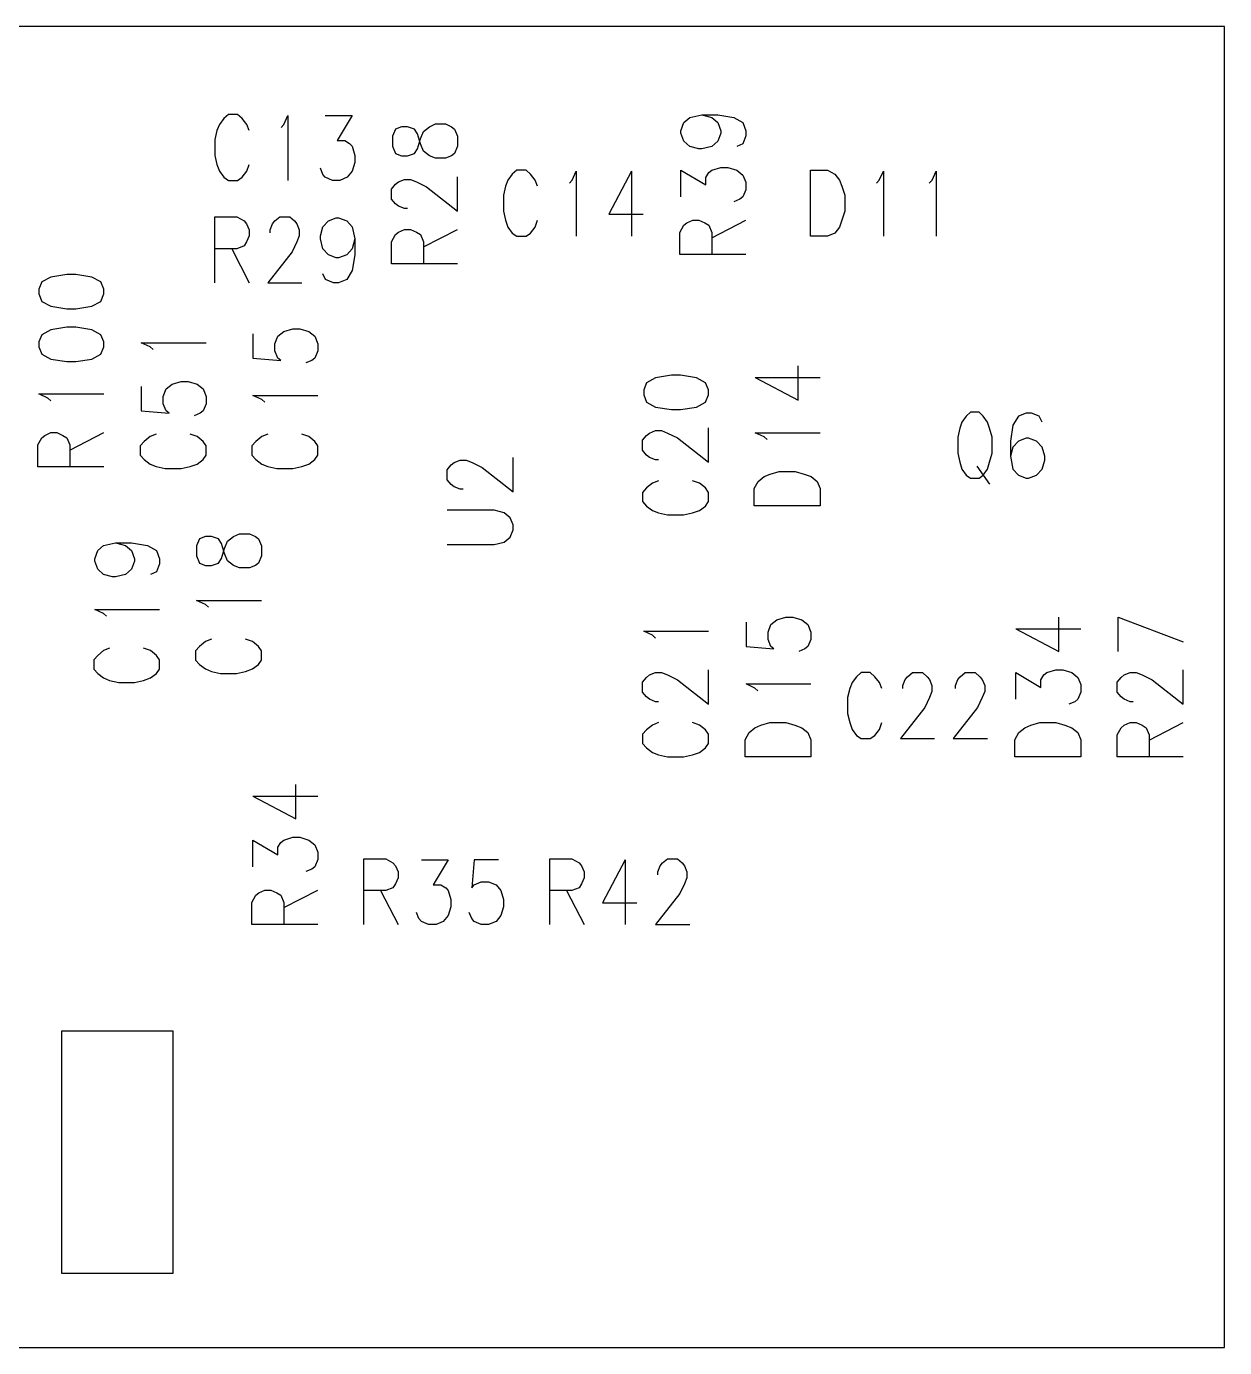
# Model space of a CAD drawing. Extents: x 295 to 953, y 10 to 290.
# Drawn here: x 645.71 to 672.7, y 121.04 to 150.8 of the extents above; entities that cross this region are included whole.
import ezdxf

# ---------------------------------------------------------------- set-up
doc = ezdxf.new("R2010")
doc.units = 0
doc.header["$LTSCALE"] = 5
doc.header["$MEASUREMENT"] = 0
doc.layers.add('TOP_SILK_GBR', color=13, linetype='CONTINUOUS')

msp = doc.modelspace()

# ---------------------------------------------------------------- linework, layer by layer
at = {"layer": 'TOP_SILK_GBR', "color": 0}
for p, q in [((672.698, 150.799), (590.764, 150.799)), ((672.698, 121.043), (672.698, 150.799)), ((650.262, 148.817), (650.161, 148.726)), ((650.47, 148.817), (650.262, 148.817)), ((650.57, 148.726), (650.47, 148.817)), ((651.511, 148.593), (651.603, 148.794)), ((651.603, 148.794), (651.603, 147.332)), ((652.445, 148.794), (653.047, 148.794)), ((653.047, 148.794), (652.714, 148.231)), ((660.655, 148.749), (660.926, 148.81)), ((660.926, 148.81), (661.15, 148.749)), ((660.926, 148.81), (661.285, 148.81)), ((661.285, 148.81), (661.645, 148.749)), ((650.06, 148.593), (650.006, 148.457)), ((650.161, 148.726), (650.06, 148.593)), ((650.678, 148.593), (650.57, 148.726)), ((650.732, 148.457), (650.678, 148.593)), ((651.45, 148.525), (651.511, 148.593)), ((654.025, 148.485), (653.958, 148.324)), ((654.159, 148.54), (654.025, 148.485)), ((654.294, 148.54), (654.159, 148.54)), ((654.453, 148.485), (654.294, 148.54)), ((654.52, 148.376), (654.453, 148.485)), ((654.654, 148.431), (654.789, 148.54)), ((654.789, 148.54), (654.925, 148.601)), ((654.925, 148.601), (655.149, 148.601)), ((655.149, 148.601), (655.284, 148.54)), ((655.284, 148.54), (655.352, 148.485)), ((655.352, 148.485), (655.42, 148.324)), ((660.454, 148.447), (660.521, 148.632)), ((660.521, 148.632), (660.655, 148.749)), ((661.15, 148.749), (661.285, 148.632)), ((661.285, 148.632), (661.353, 148.447)), ((661.645, 148.749), (661.848, 148.632)), ((661.848, 148.632), (661.916, 148.447)), ((650.006, 148.457), (649.96, 148.254)), ((649.96, 148.254), (649.96, 147.895)), ((652.714, 148.231), (652.884, 148.231)), ((652.884, 148.231), (652.993, 148.165)), ((653.958, 148.324), (653.958, 148.099)), ((654.586, 148.154), (654.52, 148.376)), ((654.52, 148.045), (654.586, 148.269)), ((654.586, 148.269), (654.654, 148.431)), ((655.42, 148.324), (655.42, 148.099)), ((660.454, 148.393), (660.454, 148.447)), ((660.521, 148.216), (660.454, 148.393)), ((660.655, 148.093), (660.521, 148.216)), ((661.285, 148.216), (661.15, 148.093)), ((661.353, 148.393), (661.285, 148.216)), ((661.353, 148.447), (661.353, 148.393)), ((661.916, 148.332), (661.848, 148.154)), ((661.916, 148.447), (661.916, 148.332)), ((649.96, 147.895), (650.006, 147.692)), ((652.993, 148.165), (653.047, 148.098)), ((653.047, 148.098), (653.108, 147.895)), ((653.108, 147.895), (653.108, 147.736)), ((653.958, 148.099), (654.025, 147.938)), ((654.025, 147.938), (654.159, 147.883)), ((654.294, 147.883), (654.453, 147.938)), ((654.453, 147.938), (654.52, 148.045)), ((654.654, 147.99), (654.586, 148.154)), ((654.789, 147.883), (654.654, 147.99)), ((655.352, 147.938), (655.284, 147.883)), ((655.42, 148.099), (655.352, 147.938)), ((660.858, 148.038), (660.655, 148.093)), ((660.926, 148.038), (660.858, 148.038)), ((661.15, 148.093), (660.926, 148.038)), ((661.848, 148.154), (661.713, 148.093)), ((650.006, 147.692), (650.06, 147.535)), ((650.678, 147.535), (650.732, 147.692)), ((652.39, 147.467), (652.336, 147.603)), ((653.108, 147.736), (653.047, 147.535)), ((654.159, 147.883), (654.294, 147.883)), ((654.925, 147.829), (654.789, 147.883)), ((655.149, 147.829), (654.925, 147.829)), ((655.284, 147.883), (655.149, 147.829)), ((661.15, 147.561), (661.353, 147.622)), ((661.353, 147.622), (661.511, 147.622)), ((661.511, 147.622), (661.713, 147.561)), ((650.06, 147.535), (650.161, 147.4)), ((650.161, 147.4), (650.262, 147.332)), ((650.262, 147.332), (650.47, 147.332)), ((650.47, 147.332), (650.57, 147.4)), ((650.57, 147.4), (650.678, 147.535)), ((652.445, 147.4), (652.39, 147.467)), ((652.606, 147.332), (652.445, 147.4)), ((652.776, 147.332), (652.606, 147.332)), ((652.938, 147.4), (652.776, 147.332)), ((653.047, 147.535), (652.938, 147.4)), ((654.025, 147.243), (654.091, 147.297)), ((654.091, 147.297), (654.227, 147.352)), ((654.227, 147.352), (654.362, 147.352)), ((654.362, 147.352), (654.497, 147.297)), ((654.497, 147.297), (654.722, 147.189)), ((655.42, 146.641), (655.42, 147.413)), ((656.557, 147.335), (656.502, 147.2)), ((656.657, 147.469), (656.557, 147.335)), ((656.758, 147.56), (656.657, 147.469)), ((656.966, 147.56), (656.758, 147.56)), ((657.066, 147.469), (656.966, 147.56)), ((657.174, 147.335), (657.066, 147.469)), ((657.228, 147.2), (657.174, 147.335)), ((657.946, 147.268), (658.007, 147.335)), ((658.007, 147.335), (658.099, 147.537)), ((658.099, 147.537), (658.099, 146.075)), ((659.342, 147.537), (658.832, 146.57)), ((659.342, 147.537), (659.342, 146.075)), ((660.454, 146.959), (660.454, 147.561)), ((660.454, 147.561), (661.016, 147.228)), ((661.016, 147.398), (661.082, 147.507)), ((661.016, 147.228), (661.016, 147.398)), ((661.082, 147.507), (661.15, 147.561)), ((661.713, 147.561), (661.848, 147.452)), ((661.848, 147.452), (661.916, 147.291)), ((663.371, 147.56), (663.757, 147.56)), ((663.371, 146.075), (663.371, 147.56)), ((663.757, 147.56), (663.919, 147.469)), ((663.919, 147.469), (664.028, 147.335)), ((664.028, 147.335), (664.082, 147.2)), ((664.861, 147.268), (664.922, 147.335)), ((664.922, 147.335), (665.014, 147.537)), ((665.014, 147.537), (665.014, 146.075)), ((666.049, 147.268), (666.11, 147.335)), ((666.11, 147.335), (666.202, 147.537)), ((666.202, 147.537), (666.202, 146.075)), ((653.935, 147.136), (654.025, 147.243)), ((653.935, 146.911), (653.935, 147.136)), ((654.722, 147.189), (655.42, 146.641)), ((656.502, 147.2), (656.456, 146.997)), ((656.456, 146.997), (656.456, 146.637)), ((661.916, 147.121), (661.848, 146.959)), ((661.916, 147.291), (661.916, 147.121)), ((664.082, 147.2), (664.143, 146.997)), ((664.143, 146.997), (664.143, 146.637)), ((654.025, 146.802), (653.935, 146.911)), ((654.091, 146.75), (654.025, 146.802)), ((654.227, 146.695), (654.091, 146.75)), ((661.78, 146.905), (661.645, 146.85)), ((661.848, 146.959), (661.78, 146.905)), ((649.96, 145.027), (649.96, 146.512)), ((649.96, 146.512), (650.455, 146.512)), ((650.455, 146.512), (650.617, 146.421)), ((650.617, 146.421), (650.671, 146.355)), ((651.257, 146.355), (651.31, 146.421)), ((651.31, 146.421), (651.418, 146.512)), ((651.418, 146.512), (651.643, 146.512)), ((651.643, 146.512), (651.75, 146.421)), ((651.75, 146.421), (651.805, 146.355)), ((652.39, 146.288), (652.514, 146.421)), ((652.514, 146.421), (652.691, 146.489)), ((652.691, 146.489), (652.745, 146.489)), ((652.745, 146.489), (652.93, 146.421)), ((652.93, 146.421), (653.047, 146.288)), ((654.294, 146.695), (654.227, 146.695)), ((656.456, 146.637), (656.502, 146.434)), ((656.502, 146.434), (656.557, 146.278)), ((657.174, 146.278), (657.228, 146.434)), ((658.832, 146.57), (659.604, 146.57)), ((660.587, 146.373), (660.723, 146.434)), ((660.723, 146.434), (660.858, 146.434)), ((660.858, 146.434), (660.993, 146.373)), ((661.15, 146.04), (661.916, 146.434)), ((664.082, 146.434), (664.028, 146.278)), ((664.143, 146.637), (664.082, 146.434)), ((650.671, 146.355), (650.732, 146.22)), ((650.732, 146.22), (650.732, 146.085)), ((651.202, 146.22), (651.257, 146.355)), ((651.202, 146.152), (651.202, 146.22)), ((651.805, 146.355), (651.859, 146.22)), ((651.859, 146.22), (651.859, 146.085)), ((652.336, 146.085), (652.39, 146.288)), ((653.047, 146.288), (653.108, 146.017)), ((653.935, 145.948), (654.025, 146.109)), ((654.025, 146.109), (654.091, 146.164)), ((654.091, 146.164), (654.227, 146.225)), ((654.227, 146.225), (654.362, 146.225)), ((654.362, 146.225), (654.497, 146.164)), ((654.497, 146.164), (654.586, 146.109)), ((654.586, 146.109), (654.654, 145.948)), ((654.654, 145.831), (655.42, 146.225)), ((656.557, 146.278), (656.657, 146.142)), ((656.657, 146.142), (656.758, 146.075)), ((656.966, 146.075), (657.066, 146.142)), ((657.066, 146.142), (657.174, 146.278)), ((660.431, 146.157), (660.521, 146.319)), ((660.431, 145.662), (660.431, 146.157)), ((660.521, 146.319), (660.587, 146.373)), ((660.993, 146.373), (661.082, 146.319)), ((661.082, 146.319), (661.15, 146.157)), ((661.15, 146.157), (661.15, 145.662)), ((663.919, 146.142), (663.757, 146.075)), ((664.028, 146.278), (663.919, 146.142)), ((650.617, 145.86), (650.455, 145.793)), ((650.671, 145.949), (650.617, 145.86)), ((650.732, 146.085), (650.671, 145.949)), ((651.805, 145.949), (651.696, 145.725)), ((651.859, 146.085), (651.805, 145.949)), ((652.336, 146.017), (652.336, 146.085)), ((652.39, 145.793), (652.336, 146.017)), ((653.108, 146.017), (653.047, 145.793)), ((653.108, 146.017), (653.108, 145.657)), ((653.935, 145.453), (653.935, 145.948)), ((654.654, 145.948), (654.654, 145.453)), ((656.758, 146.075), (656.966, 146.075)), ((663.757, 146.075), (663.371, 146.075)), ((650.455, 145.793), (649.96, 145.793)), ((650.338, 145.793), (650.732, 145.027)), ((651.696, 145.725), (651.148, 145.027)), ((652.514, 145.657), (652.39, 145.793)), ((652.691, 145.59), (652.514, 145.657)), ((652.745, 145.59), (652.691, 145.59)), ((652.93, 145.657), (652.745, 145.59)), ((653.047, 145.793), (652.93, 145.657)), ((653.108, 145.657), (653.047, 145.298)), ((661.916, 145.662), (660.431, 145.662)), ((646.624, 145.213), (646.264, 145.152)), ((646.826, 145.213), (646.624, 145.213)), ((647.186, 145.152), (646.826, 145.213)), ((652.451, 145.095), (652.39, 145.23)), ((653.047, 145.298), (652.93, 145.095)), ((655.42, 145.453), (653.935, 145.453)), ((646.063, 145.043), (645.995, 144.882)), ((646.264, 145.152), (646.063, 145.043)), ((647.389, 145.043), (647.186, 145.152)), ((647.457, 144.882), (647.389, 145.043)), ((651.148, 145.027), (651.92, 145.027)), ((652.63, 145.027), (652.451, 145.095)), ((652.745, 145.027), (652.63, 145.027)), ((652.93, 145.095), (652.745, 145.027)), ((645.995, 144.882), (645.995, 144.773)), ((645.995, 144.773), (646.063, 144.603)), ((647.389, 144.603), (647.457, 144.773)), ((647.457, 144.773), (647.457, 144.882)), ((646.063, 144.603), (646.264, 144.496)), ((646.264, 144.496), (646.624, 144.441)), ((646.624, 144.441), (646.826, 144.441)), ((646.826, 144.441), (647.186, 144.496)), ((647.186, 144.496), (647.389, 144.603)), ((646.624, 144.025), (646.264, 143.964)), ((646.826, 144.025), (646.624, 144.025)), ((647.186, 143.964), (646.826, 144.025)), ((646.063, 143.856), (645.995, 143.694)), ((646.264, 143.964), (646.063, 143.856)), ((647.389, 143.856), (647.186, 143.964)), ((647.457, 143.694), (647.389, 143.856)), ((650.815, 143.875), (650.815, 143.327)), ((651.31, 143.651), (651.377, 143.821)), ((651.377, 143.821), (651.511, 143.93)), ((651.511, 143.93), (651.714, 143.991)), ((651.714, 143.991), (651.872, 143.991)), ((651.872, 143.991), (652.073, 143.93)), ((652.073, 143.93), (652.209, 143.821)), ((652.209, 143.821), (652.276, 143.651)), ((645.995, 143.694), (645.995, 143.585)), ((645.995, 143.585), (646.063, 143.415)), ((647.389, 143.415), (647.457, 143.585)), ((647.457, 143.585), (647.457, 143.694)), ((648.501, 143.582), (648.3, 143.674)), ((648.3, 143.674), (649.762, 143.674)), ((648.569, 143.521), (648.501, 143.582)), ((651.31, 143.489), (651.31, 143.651)), ((651.377, 143.327), (651.31, 143.489)), ((652.276, 143.489), (652.209, 143.327)), ((652.276, 143.651), (652.276, 143.489)), ((646.063, 143.415), (646.264, 143.308)), ((646.264, 143.308), (646.624, 143.253)), ((646.624, 143.253), (646.826, 143.253)), ((646.826, 143.253), (647.186, 143.308)), ((647.186, 143.308), (647.389, 143.415)), ((650.815, 143.327), (651.443, 143.273)), ((651.443, 143.273), (651.377, 143.327)), ((652.141, 143.273), (652.006, 143.219)), ((652.209, 143.327), (652.141, 143.273)), ((663.097, 142.38), (663.097, 143.153)), ((659.885, 142.882), (659.683, 142.773)), ((660.244, 142.943), (659.885, 142.882)), ((660.447, 142.943), (660.244, 142.943)), ((660.807, 142.882), (660.447, 142.943)), ((661.01, 142.773), (660.807, 142.882)), ((662.13, 142.89), (663.592, 142.89)), ((662.13, 142.89), (663.097, 142.38)), ((648.3, 142.687), (648.3, 142.139)), ((648.795, 142.463), (648.863, 142.633)), ((648.863, 142.633), (648.996, 142.742)), ((648.996, 142.742), (649.199, 142.803)), ((649.199, 142.803), (649.358, 142.803)), ((649.358, 142.803), (649.559, 142.742)), ((649.559, 142.742), (649.694, 142.633)), ((649.694, 142.633), (649.762, 142.463)), ((659.683, 142.773), (659.616, 142.611)), ((659.616, 142.611), (659.616, 142.502)), ((661.078, 142.611), (661.01, 142.773)), ((661.078, 142.502), (661.078, 142.611)), ((646.196, 142.428), (645.995, 142.521)), ((645.995, 142.521), (647.457, 142.521)), ((646.264, 142.367), (646.196, 142.428)), ((648.795, 142.301), (648.795, 142.463)), ((648.863, 142.139), (648.795, 142.301)), ((649.762, 142.301), (649.694, 142.139)), ((649.762, 142.463), (649.762, 142.301)), ((651.016, 142.394), (650.815, 142.486)), ((650.815, 142.486), (652.276, 142.486)), ((651.083, 142.333), (651.016, 142.394)), ((659.616, 142.502), (659.683, 142.333)), ((659.683, 142.333), (659.885, 142.225)), ((660.807, 142.225), (661.01, 142.333)), ((661.01, 142.333), (661.078, 142.502)), ((648.3, 142.139), (648.929, 142.085)), ((648.929, 142.085), (648.863, 142.139)), ((649.627, 142.085), (649.491, 142.031)), ((649.694, 142.139), (649.627, 142.085)), ((659.885, 142.225), (660.244, 142.171)), ((660.244, 142.171), (660.447, 142.171)), ((660.447, 142.171), (660.807, 142.225)), ((666.882, 142.021), (666.782, 141.887)), ((666.975, 142.111), (666.882, 142.021)), ((667.168, 142.111), (666.975, 142.111)), ((667.26, 142.021), (667.168, 142.111)), ((667.361, 141.887), (667.26, 142.021)), ((668.055, 142.021), (667.932, 141.819)), ((668.232, 142.088), (668.055, 142.021)), ((668.347, 142.088), (668.232, 142.088)), ((668.526, 142.021), (668.347, 142.088)), ((668.588, 141.887), (668.526, 142.021)), ((646.129, 141.588), (646.264, 141.649)), ((646.264, 141.649), (646.399, 141.649)), ((646.399, 141.649), (646.534, 141.588)), ((646.691, 141.255), (647.457, 141.649)), ((659.683, 141.585), (659.749, 141.64)), ((659.749, 141.64), (659.885, 141.694)), ((659.885, 141.694), (660.02, 141.694)), ((660.02, 141.694), (660.155, 141.64)), ((660.155, 141.64), (660.38, 141.531)), ((661.078, 140.983), (661.078, 141.755)), ((662.332, 141.555), (662.13, 141.648)), ((662.13, 141.648), (663.592, 141.648)), ((666.735, 141.752), (666.689, 141.549)), ((666.782, 141.887), (666.735, 141.752)), ((667.407, 141.752), (667.361, 141.887)), ((667.461, 141.549), (667.407, 141.752)), ((667.932, 141.819), (667.877, 141.46)), ((645.972, 141.372), (646.063, 141.534)), ((645.972, 140.877), (645.972, 141.372)), ((646.063, 141.534), (646.129, 141.588)), ((646.534, 141.588), (646.624, 141.534)), ((646.624, 141.534), (646.691, 141.372)), ((646.691, 141.372), (646.691, 140.877)), ((648.368, 141.453), (648.277, 141.352)), ((648.277, 141.352), (648.277, 141.145)), ((648.501, 141.56), (648.368, 141.453)), ((648.637, 141.615), (648.501, 141.56)), ((649.559, 141.56), (649.402, 141.615)), ((649.694, 141.453), (649.559, 141.56)), ((649.762, 141.352), (649.694, 141.453)), ((649.762, 141.145), (649.762, 141.352)), ((650.882, 141.453), (650.791, 141.352)), ((650.791, 141.352), (650.791, 141.145)), ((651.016, 141.56), (650.882, 141.453)), ((651.151, 141.615), (651.016, 141.56)), ((652.073, 141.56), (651.917, 141.615)), ((652.209, 141.453), (652.073, 141.56)), ((652.276, 141.352), (652.209, 141.453)), ((652.276, 141.145), (652.276, 141.352)), ((659.593, 141.478), (659.683, 141.585)), ((659.593, 141.253), (659.593, 141.478)), ((660.38, 141.531), (661.078, 140.983)), ((662.399, 141.494), (662.332, 141.555)), ((666.689, 141.549), (666.689, 141.189)), ((667.461, 141.189), (667.461, 141.549)), ((667.877, 141.46), (667.877, 141.121)), ((668.055, 141.46), (667.932, 141.324)), ((668.232, 141.526), (668.055, 141.46)), ((668.286, 141.526), (668.232, 141.526)), ((668.465, 141.46), (668.286, 141.526)), ((668.588, 141.324), (668.465, 141.46)), ((648.277, 141.145), (648.368, 141.044)), ((649.694, 141.044), (649.762, 141.145)), ((650.791, 141.145), (650.882, 141.044)), ((652.209, 141.044), (652.276, 141.145)), ((656.677, 140.32), (656.677, 141.092)), ((659.683, 141.145), (659.593, 141.253)), ((659.749, 141.092), (659.683, 141.145)), ((659.885, 141.037), (659.749, 141.092)), ((666.689, 141.189), (666.735, 140.986)), ((667.407, 140.986), (667.461, 141.189)), ((667.932, 141.324), (667.877, 141.121)), ((667.877, 141.121), (667.932, 140.829)), ((668.649, 141.121), (668.588, 141.324)), ((668.649, 141.031), (668.649, 141.121)), ((647.457, 140.877), (645.972, 140.877)), ((648.368, 141.044), (648.501, 140.943)), ((648.501, 140.943), (648.637, 140.889)), ((648.637, 140.889), (648.839, 140.843)), ((648.839, 140.843), (649.199, 140.843)), ((649.199, 140.843), (649.402, 140.889)), ((649.402, 140.889), (649.559, 140.943)), ((649.559, 140.943), (649.694, 141.044)), ((650.882, 141.044), (651.016, 140.943)), ((651.016, 140.943), (651.151, 140.889)), ((651.151, 140.889), (651.354, 140.843)), ((651.354, 140.843), (651.714, 140.843)), ((651.714, 140.843), (651.917, 140.889)), ((651.917, 140.889), (652.073, 140.943)), ((652.073, 140.943), (652.209, 141.044)), ((655.192, 140.815), (655.283, 140.922)), ((655.192, 140.59), (655.192, 140.815)), ((655.283, 140.922), (655.349, 140.976)), ((655.349, 140.976), (655.484, 141.031)), ((655.484, 141.031), (655.619, 141.031)), ((655.619, 141.031), (655.755, 140.976)), ((655.755, 140.976), (655.979, 140.867)), ((655.979, 140.867), (656.677, 140.32)), ((659.952, 141.037), (659.885, 141.037)), ((662.467, 140.716), (662.67, 140.777)), ((662.67, 140.777), (663.029, 140.777)), ((663.029, 140.777), (663.232, 140.716)), ((666.735, 140.986), (666.782, 140.829)), ((666.782, 140.829), (666.882, 140.694)), ((667.121, 140.897), (667.407, 140.491)), ((667.26, 140.694), (667.361, 140.829)), ((667.361, 140.829), (667.407, 140.986)), ((667.932, 140.829), (668.055, 140.694)), ((668.465, 140.694), (668.588, 140.829)), ((668.588, 140.829), (668.649, 141.031)), ((655.283, 140.481), (655.192, 140.59)), ((655.349, 140.428), (655.283, 140.481)), ((659.817, 140.513), (659.683, 140.405)), ((659.952, 140.567), (659.817, 140.513)), ((660.875, 140.513), (660.718, 140.567)), ((661.01, 140.405), (660.875, 140.513)), ((662.107, 140.391), (662.198, 140.552)), ((662.198, 140.552), (662.332, 140.661)), ((662.332, 140.661), (662.467, 140.716)), ((663.232, 140.716), (663.389, 140.661)), ((663.389, 140.661), (663.524, 140.552)), ((663.524, 140.552), (663.592, 140.391)), ((666.882, 140.694), (666.975, 140.626)), ((666.975, 140.626), (667.168, 140.626)), ((667.168, 140.626), (667.26, 140.694)), ((668.055, 140.694), (668.232, 140.626)), ((668.232, 140.626), (668.286, 140.626)), ((668.286, 140.626), (668.465, 140.694)), ((655.484, 140.374), (655.349, 140.428)), ((655.552, 140.374), (655.484, 140.374)), ((659.683, 140.405), (659.593, 140.305)), ((659.593, 140.305), (659.593, 140.097)), ((661.078, 140.305), (661.01, 140.405)), ((661.078, 140.097), (661.078, 140.305)), ((662.107, 140.004), (662.107, 140.391)), ((663.592, 140.391), (663.592, 140.004)), ((656.25, 139.904), (655.192, 139.904)), ((656.474, 139.843), (656.25, 139.904)), ((659.593, 140.097), (659.683, 139.996)), ((659.683, 139.996), (659.817, 139.895)), ((659.817, 139.895), (659.952, 139.841)), ((660.718, 139.841), (660.875, 139.895)), ((660.875, 139.895), (661.01, 139.996)), ((661.01, 139.996), (661.078, 140.097)), ((663.592, 140.004), (662.107, 140.004)), ((656.609, 139.734), (656.474, 139.843)), ((656.677, 139.572), (656.609, 139.734)), ((656.677, 139.463), (656.677, 139.572)), ((659.952, 139.841), (660.155, 139.795)), ((660.155, 139.795), (660.515, 139.795)), ((660.515, 139.795), (660.718, 139.841)), ((649.613, 139.259), (649.546, 139.097)), ((649.747, 139.313), (649.613, 139.259)), ((649.882, 139.313), (649.747, 139.313)), ((650.041, 139.259), (649.882, 139.313)), ((650.108, 139.15), (650.041, 139.259)), ((650.242, 139.204), (650.377, 139.313)), ((650.377, 139.313), (650.513, 139.374)), ((650.513, 139.374), (650.737, 139.374)), ((650.737, 139.374), (650.872, 139.313)), ((650.872, 139.313), (650.94, 139.259)), ((650.94, 139.259), (651.008, 139.097)), ((656.474, 139.186), (656.609, 139.293)), ((656.609, 139.293), (656.677, 139.463)), ((647.252, 138.808), (647.32, 138.993)), ((647.32, 138.993), (647.453, 139.11)), ((647.453, 139.11), (647.724, 139.171)), ((647.724, 139.171), (647.948, 139.11)), ((647.724, 139.171), (648.084, 139.171)), ((647.948, 139.11), (648.084, 138.993)), ((648.084, 139.171), (648.443, 139.11)), ((648.084, 138.993), (648.151, 138.808)), ((648.443, 139.11), (648.646, 138.993)), ((648.646, 138.993), (648.714, 138.808)), ((649.546, 139.097), (649.546, 138.873)), ((650.174, 138.927), (650.108, 139.15)), ((650.108, 138.818), (650.174, 139.042)), ((650.174, 139.042), (650.242, 139.204)), ((651.008, 139.097), (651.008, 138.873)), ((655.192, 139.132), (656.25, 139.132)), ((656.25, 139.132), (656.474, 139.186)), ((647.252, 138.754), (647.252, 138.808)), ((647.32, 138.577), (647.252, 138.754)), ((648.151, 138.754), (648.084, 138.577)), ((648.151, 138.808), (648.151, 138.754)), ((648.714, 138.693), (648.646, 138.514)), ((648.714, 138.808), (648.714, 138.693)), ((649.546, 138.873), (649.613, 138.711)), ((649.613, 138.711), (649.747, 138.656)), ((649.882, 138.656), (650.041, 138.711)), ((650.041, 138.711), (650.108, 138.818)), ((650.242, 138.764), (650.174, 138.927)), ((650.377, 138.656), (650.242, 138.764)), ((650.94, 138.711), (650.872, 138.656)), ((651.008, 138.873), (650.94, 138.711)), ((647.453, 138.453), (647.32, 138.577)), ((647.656, 138.399), (647.453, 138.453)), ((647.724, 138.399), (647.656, 138.399)), ((647.948, 138.453), (647.724, 138.399)), ((648.084, 138.577), (647.948, 138.453)), ((648.646, 138.514), (648.511, 138.453)), ((649.747, 138.656), (649.882, 138.656)), ((650.513, 138.602), (650.377, 138.656)), ((650.737, 138.602), (650.513, 138.602)), ((650.872, 138.656), (650.737, 138.602)), ((649.747, 137.777), (649.546, 137.869)), ((649.546, 137.869), (651.008, 137.869)), ((649.815, 137.716), (649.747, 137.777)), ((647.453, 137.574), (647.252, 137.666)), ((647.252, 137.666), (648.714, 137.666)), ((647.521, 137.513), (647.453, 137.574)), ((662.617, 137.434), (662.82, 137.495)), ((662.82, 137.495), (662.978, 137.495)), ((662.978, 137.495), (663.18, 137.434)), ((668.965, 136.723), (668.965, 137.495)), ((670.303, 136.723), (670.303, 137.495)), ((670.303, 137.495), (671.765, 136.939)), ((659.817, 137.086), (659.616, 137.178)), ((659.616, 137.178), (661.078, 137.178)), ((661.921, 137.379), (661.921, 136.831)), ((662.416, 137.155), (662.483, 137.325)), ((662.483, 137.325), (662.617, 137.434)), ((663.18, 137.434), (663.315, 137.325)), ((663.315, 137.325), (663.383, 137.155)), ((667.998, 137.232), (669.46, 137.232)), ((667.998, 137.232), (668.965, 136.723)), ((649.747, 136.944), (649.613, 136.836)), ((649.882, 136.998), (649.747, 136.944)), ((650.805, 136.944), (650.648, 136.998)), ((650.94, 136.836), (650.805, 136.944)), ((659.885, 137.024), (659.817, 137.086)), ((662.416, 136.993), (662.416, 137.155)), ((662.483, 136.831), (662.416, 136.993)), ((663.383, 136.993), (663.315, 136.831)), ((663.383, 137.155), (663.383, 136.993)), ((647.32, 136.633), (647.229, 136.533)), ((647.453, 136.741), (647.32, 136.633)), ((647.589, 136.795), (647.453, 136.741)), ((648.511, 136.741), (648.354, 136.795)), ((648.646, 136.633), (648.511, 136.741)), ((648.714, 136.533), (648.646, 136.633)), ((649.613, 136.836), (649.523, 136.736)), ((649.523, 136.736), (649.523, 136.528)), ((651.008, 136.736), (650.94, 136.836)), ((651.008, 136.528), (651.008, 136.736)), ((661.921, 136.831), (662.549, 136.777)), ((662.549, 136.777), (662.483, 136.831)), ((663.247, 136.777), (663.112, 136.723)), ((663.315, 136.831), (663.247, 136.777)), ((647.229, 136.533), (647.229, 136.325)), ((647.229, 136.325), (647.32, 136.224)), ((648.646, 136.224), (648.714, 136.325)), ((648.714, 136.325), (648.714, 136.533)), ((649.523, 136.528), (649.613, 136.427)), ((649.613, 136.427), (649.747, 136.327)), ((649.747, 136.327), (649.882, 136.272)), ((650.648, 136.272), (650.805, 136.327)), ((650.805, 136.327), (650.94, 136.427)), ((650.94, 136.427), (651.008, 136.528)), ((661.078, 135.535), (661.078, 136.307)), ((668.694, 136.246), (668.897, 136.307)), ((668.897, 136.307), (669.055, 136.307)), ((669.055, 136.307), (669.257, 136.246)), ((671.765, 135.535), (671.765, 136.307)), ((647.32, 136.224), (647.453, 136.124)), ((647.453, 136.124), (647.589, 136.069)), ((647.589, 136.069), (647.792, 136.023)), ((647.792, 136.023), (648.151, 136.023)), ((648.151, 136.023), (648.354, 136.069)), ((648.354, 136.069), (648.511, 136.124)), ((648.511, 136.124), (648.646, 136.224)), ((649.882, 136.272), (650.085, 136.226)), ((650.085, 136.226), (650.445, 136.226)), ((650.445, 136.226), (650.648, 136.272)), ((659.593, 136.03), (659.683, 136.137)), ((659.593, 135.805), (659.593, 136.03)), ((659.683, 136.137), (659.749, 136.191)), ((659.749, 136.191), (659.885, 136.246)), ((659.885, 136.246), (660.02, 136.246)), ((660.02, 136.246), (660.155, 136.191)), ((660.155, 136.191), (660.38, 136.082)), ((660.38, 136.082), (661.078, 135.535)), ((662.122, 135.898), (661.921, 135.99)), ((661.921, 135.99), (663.383, 135.99)), ((664.31, 136.02), (664.255, 135.884)), ((664.411, 136.153), (664.31, 136.02)), ((664.511, 136.244), (664.411, 136.153)), ((664.719, 136.244), (664.511, 136.244)), ((664.82, 136.153), (664.719, 136.244)), ((664.927, 136.02), (664.82, 136.153)), ((664.981, 135.884), (664.927, 136.02)), ((665.452, 135.952), (665.506, 136.087)), ((665.506, 136.087), (665.559, 136.153)), ((665.559, 136.153), (665.668, 136.244)), ((665.668, 136.244), (665.892, 136.244)), ((665.892, 136.244), (665.999, 136.153)), ((665.999, 136.153), (666.054, 136.087)), ((666.054, 136.087), (666.108, 135.952)), ((666.64, 135.952), (666.694, 136.087)), ((666.694, 136.087), (666.747, 136.153)), ((666.747, 136.153), (666.856, 136.244)), ((666.856, 136.244), (667.08, 136.244)), ((667.08, 136.244), (667.187, 136.153)), ((667.187, 136.153), (667.242, 136.087)), ((667.242, 136.087), (667.296, 135.952)), ((667.998, 135.643), (667.998, 136.246)), ((667.998, 136.246), (668.56, 135.912)), ((668.56, 136.082), (668.626, 136.191)), ((668.56, 135.912), (668.56, 136.082)), ((668.626, 136.191), (668.694, 136.246)), ((669.257, 136.246), (669.392, 136.137)), ((669.392, 136.137), (669.46, 135.975)), ((670.28, 136.03), (670.37, 136.137)), ((670.28, 135.805), (670.28, 136.03)), ((670.37, 136.137), (670.436, 136.191)), ((670.436, 136.191), (670.572, 136.246)), ((670.572, 136.246), (670.707, 136.246)), ((670.707, 136.246), (670.842, 136.191)), ((670.842, 136.191), (671.067, 136.082)), ((671.067, 136.082), (671.765, 135.535)), ((659.683, 135.696), (659.593, 135.805)), ((659.749, 135.643), (659.683, 135.696)), ((662.19, 135.837), (662.122, 135.898)), ((664.255, 135.884), (664.209, 135.681)), ((665.452, 135.884), (665.452, 135.952)), ((666.108, 135.817), (666.054, 135.681)), ((666.108, 135.952), (666.108, 135.817)), ((666.64, 135.884), (666.64, 135.952)), ((667.296, 135.817), (667.242, 135.681)), ((667.296, 135.952), (667.296, 135.817)), ((669.46, 135.805), (669.392, 135.643)), ((669.46, 135.975), (669.46, 135.805)), ((670.37, 135.696), (670.28, 135.805)), ((670.436, 135.643), (670.37, 135.696)), ((659.885, 135.589), (659.749, 135.643)), ((659.952, 135.589), (659.885, 135.589)), ((664.209, 135.681), (664.209, 135.322)), ((665.945, 135.457), (665.397, 134.759)), ((666.054, 135.681), (665.945, 135.457)), ((667.133, 135.457), (666.585, 134.759)), ((667.242, 135.681), (667.133, 135.457)), ((669.324, 135.589), (669.189, 135.535)), ((669.392, 135.643), (669.324, 135.589)), ((670.572, 135.589), (670.436, 135.643)), ((670.639, 135.589), (670.572, 135.589)), ((659.952, 135.119), (659.817, 135.064)), ((660.875, 135.064), (660.718, 135.119)), ((662.257, 135.058), (662.46, 135.119)), ((662.46, 135.119), (662.82, 135.119)), ((662.82, 135.119), (663.023, 135.058)), ((664.209, 135.322), (664.255, 135.119)), ((664.255, 135.119), (664.31, 134.962)), ((664.927, 134.962), (664.981, 135.119)), ((668.334, 135.058), (668.537, 135.119)), ((668.537, 135.119), (668.897, 135.119)), ((668.897, 135.119), (669.1, 135.058)), ((670.436, 135.058), (670.572, 135.119)), ((670.572, 135.119), (670.707, 135.119)), ((670.707, 135.119), (670.842, 135.058)), ((670.999, 134.724), (671.765, 135.119)), ((659.683, 134.957), (659.593, 134.856)), ((659.593, 134.856), (659.593, 134.649)), ((659.817, 135.064), (659.683, 134.957)), ((661.01, 134.957), (660.875, 135.064)), ((661.078, 134.856), (661.01, 134.957)), ((661.078, 134.649), (661.078, 134.856)), ((661.898, 134.733), (661.988, 134.894)), ((661.988, 134.894), (662.122, 135.003)), ((662.122, 135.003), (662.257, 135.058)), ((663.023, 135.058), (663.18, 135.003)), ((663.18, 135.003), (663.315, 134.894)), ((663.315, 134.894), (663.383, 134.733)), ((664.31, 134.962), (664.411, 134.827)), ((664.411, 134.827), (664.511, 134.759)), ((664.719, 134.759), (664.82, 134.827)), ((664.82, 134.827), (664.927, 134.962)), ((667.975, 134.733), (668.065, 134.894)), ((668.065, 134.894), (668.199, 135.003)), ((668.199, 135.003), (668.334, 135.058)), ((669.1, 135.058), (669.257, 135.003)), ((669.257, 135.003), (669.392, 134.894)), ((669.392, 134.894), (669.46, 134.733)), ((670.28, 134.842), (670.37, 135.003)), ((670.28, 134.347), (670.28, 134.842)), ((670.37, 135.003), (670.436, 135.058)), ((670.842, 135.058), (670.931, 135.003)), ((670.931, 135.003), (670.999, 134.842)), ((670.999, 134.842), (670.999, 134.347)), ((659.593, 134.649), (659.683, 134.548)), ((659.683, 134.548), (659.817, 134.447)), ((660.875, 134.447), (661.01, 134.548)), ((661.01, 134.548), (661.078, 134.649)), ((661.898, 134.347), (661.898, 134.733)), ((663.383, 134.733), (663.383, 134.347)), ((664.511, 134.759), (664.719, 134.759)), ((665.397, 134.759), (666.169, 134.759)), ((666.585, 134.759), (667.357, 134.759)), ((667.975, 134.347), (667.975, 134.733)), ((669.46, 134.733), (669.46, 134.347)), ((659.817, 134.447), (659.952, 134.393)), ((659.952, 134.393), (660.155, 134.347)), ((660.155, 134.347), (660.515, 134.347)), ((660.515, 134.347), (660.718, 134.393)), ((660.718, 134.393), (660.875, 134.447)), ((663.383, 134.347), (661.898, 134.347)), ((669.46, 134.347), (667.975, 134.347)), ((671.765, 134.347), (670.28, 134.347)), ((651.781, 132.951), (651.781, 133.723)), ((650.815, 133.46), (652.276, 133.46)), ((650.815, 133.46), (651.781, 132.951)), ((650.815, 131.872), (650.815, 132.474)), ((650.815, 132.474), (651.377, 132.141)), ((651.377, 132.31), (651.443, 132.419)), ((651.443, 132.419), (651.511, 132.474)), ((651.511, 132.474), (651.714, 132.535)), ((651.714, 132.535), (651.872, 132.535)), ((651.872, 132.535), (652.073, 132.474)), ((652.073, 132.474), (652.209, 132.365)), ((651.377, 132.141), (651.377, 132.31)), ((652.209, 132.365), (652.276, 132.203)), ((652.276, 132.203), (652.276, 132.033)), ((652.209, 131.872), (652.141, 131.817)), ((652.276, 132.033), (652.209, 131.872)), ((653.313, 130.568), (653.313, 132.053)), ((653.313, 132.053), (653.808, 132.053)), ((653.808, 132.053), (653.969, 131.962)), ((653.969, 131.962), (654.024, 131.896)), ((654.024, 131.896), (654.085, 131.761)), ((654.61, 132.03), (655.212, 132.03)), ((655.212, 132.03), (654.878, 131.467)), ((655.798, 132.03), (655.743, 131.401)), ((656.345, 132.03), (655.798, 132.03)), ((657.504, 130.568), (657.504, 132.053)), ((657.504, 132.053), (657.999, 132.053)), ((657.999, 132.053), (658.16, 131.962)), ((658.16, 131.962), (658.215, 131.896)), ((658.215, 131.896), (658.276, 131.761)), ((659.201, 132.03), (658.692, 131.063)), ((659.201, 132.03), (659.201, 130.568)), ((659.934, 131.761), (659.989, 131.896)), ((659.989, 131.896), (660.041, 131.962)), ((660.041, 131.962), (660.15, 132.053)), ((660.15, 132.053), (660.375, 132.053)), ((660.375, 132.053), (660.482, 131.962)), ((660.482, 131.962), (660.536, 131.896)), ((660.536, 131.896), (660.591, 131.761)), ((652.141, 131.817), (652.006, 131.763)), ((654.085, 131.626), (654.024, 131.49)), ((654.085, 131.761), (654.085, 131.626)), ((655.798, 131.467), (655.959, 131.535)), ((655.959, 131.535), (656.121, 131.535)), ((656.121, 131.535), (656.291, 131.467)), ((658.276, 131.626), (658.215, 131.49)), ((658.276, 131.761), (658.276, 131.626)), ((659.934, 131.693), (659.934, 131.761)), ((660.591, 131.626), (660.536, 131.49)), ((660.591, 131.761), (660.591, 131.626)), ((650.791, 131.07), (650.882, 131.231)), ((650.882, 131.231), (650.948, 131.286)), ((650.948, 131.286), (651.083, 131.347)), ((651.083, 131.347), (651.219, 131.347)), ((651.219, 131.347), (651.354, 131.286)), ((651.354, 131.286), (651.443, 131.231)), ((651.443, 131.231), (651.511, 131.07)), ((651.511, 130.952), (652.276, 131.347)), ((653.808, 131.334), (653.313, 131.334)), ((653.69, 131.334), (654.085, 130.568)), ((653.969, 131.401), (653.808, 131.334)), ((654.024, 131.49), (653.969, 131.401)), ((654.878, 131.467), (655.048, 131.467)), ((655.048, 131.467), (655.157, 131.401)), ((655.157, 131.401), (655.212, 131.334)), ((655.212, 131.334), (655.273, 131.131)), ((655.743, 131.401), (655.798, 131.467)), ((656.291, 131.467), (656.4, 131.334)), ((656.4, 131.334), (656.461, 131.131)), ((657.999, 131.334), (657.504, 131.334)), ((657.881, 131.334), (658.276, 130.568)), ((658.16, 131.401), (657.999, 131.334)), ((658.215, 131.49), (658.16, 131.401)), ((660.427, 131.266), (659.88, 130.568)), ((660.536, 131.49), (660.427, 131.266)), ((650.791, 130.575), (650.791, 131.07)), ((651.511, 131.07), (651.511, 130.575)), ((655.273, 130.972), (655.212, 130.771)), ((655.273, 131.131), (655.273, 130.972)), ((656.461, 130.972), (656.4, 130.771)), ((656.461, 131.131), (656.461, 130.972)), ((658.692, 131.063), (659.464, 131.063)), ((654.555, 130.703), (654.501, 130.839)), ((654.61, 130.636), (654.555, 130.703)), ((654.771, 130.568), (654.61, 130.636)), ((655.103, 130.636), (654.941, 130.568)), ((655.212, 130.771), (655.103, 130.636)), ((655.743, 130.703), (655.689, 130.839)), ((655.798, 130.636), (655.743, 130.703)), ((655.959, 130.568), (655.798, 130.636)), ((656.291, 130.636), (656.121, 130.568)), ((656.4, 130.771), (656.291, 130.636)), ((652.276, 130.575), (650.791, 130.575)), ((654.941, 130.568), (654.771, 130.568)), ((656.121, 130.568), (655.959, 130.568)), ((659.88, 130.568), (660.652, 130.568)), ((649.019, 128.167), (646.505, 128.167)), ((646.505, 128.167), (646.505, 122.719)), ((649.019, 122.719), (649.019, 128.167)), ((646.505, 122.719), (649.019, 122.719)), ((590.764, 121.043), (672.698, 121.043))]:
    msp.add_line(p, q, dxfattribs=at)

doc.saveas('drawing.dxf')
